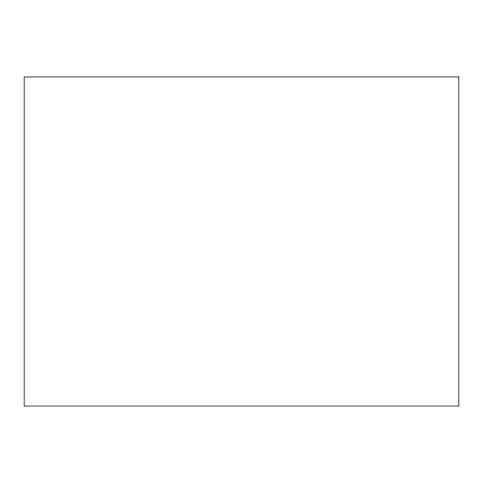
<?xml version="1.0" encoding="UTF-8"?>
<svg xmlns="http://www.w3.org/2000/svg" width="483" height="483" viewBox="0 0 483 483"><rect width="100%" height="100%" fill="white"/><g stroke="black" fill="none" stroke-linecap="round" stroke-linejoin="round"><path stroke-width="0.72" d="M458.85 76.96L24.15 76.96L24.15 406.04L458.85 406.04L458.85 76.96"/></g></svg>
